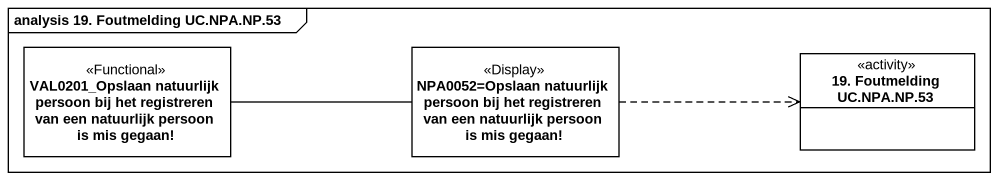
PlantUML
@startuml
mainframe analysis 19. Foutmelding UC.NPA.NP.53
hide circle
hide empty members
class "VAL0201_Opslaan natuurlijk persoon bij het registreren van een natuurlijk persoon is mis gegaan!" as VAL0201_Opslaan_natuurlijk <<Functional>>
class "NPA0052=Opslaan natuurlijk persoon bij het registreren van een natuurlijk persoon is mis gegaan!" as NPA0052_Opslaan_natuurlijk <<Display>>
class "19. Foutmelding UC.NPA.NP.53" as c19_Foutmelding_UC_NPA_NP_53 <<activity>>
VAL0201_Opslaan_natuurlijk -right- NPA0052_Opslaan_natuurlijk
NPA0052_Opslaan_natuurlijk .right.> c19_Foutmelding_UC_NPA_NP_53
@enduml
